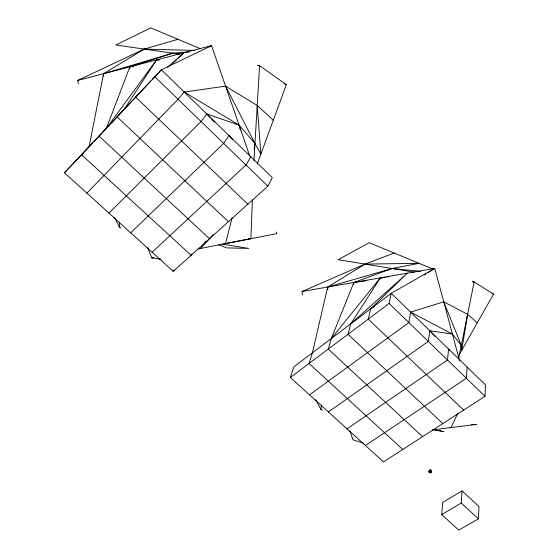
<?xml version="1.0" encoding="UTF-8"?>
<svg xmlns="http://www.w3.org/2000/svg" width="558" height="558" viewBox="0 0 558 558"><rect width="100%" height="100%" fill="white"/><g stroke="black" fill="none" stroke-linecap="round" stroke-linejoin="round"><path stroke-width="0.84" d="M129.805 68.606L129.833 66.869L172.785 53.184L188.967 51.936M218.659 244.648L226.513 247.878L248.715 248.429L222.565 244.146L250.891 238.678L252.397 199.785M485.014 396.278L485.495 384.922L391.242 293.285L293.94 366.766L290.362 377.48L383.534 461.912L485.014 396.278L389.1 303.475L391.242 293.285L434.766 268.405L459.639 360.984M478.429 518.849L478.973 506.504L462.045 490.887L442.773 502.381L441.678 514.595L458.788 530.1L478.429 518.849L461.229 503.072L462.045 490.887M353.723 284.238L353.8 282.501L392.093 268.517L419.1 263.341L365.058 264.094L302.017 291.513L302.422 294.966M253.925 160.85L259.589 65.656L257.887 65.37L259.589 65.656L286.317 84.69L257.287 163.906M467.179 367.115L466.383 378.254L365.406 445.486M431.494 472.187L431.634 470.931L430.358 469.766L428.956 470.638L428.809 471.894L430.085 473.058L431.494 472.187L430.225 471.015L430.358 469.766M322.461 410.214L320.906 409.453L321.408 405.129M309.516 394.834L408.854 322.587L410.639 312.145L443.743 301.815L467.604 314.321L461.71 350.312L461.313 345.402L452.405 334.061L429.765 330.734L428.314 341.419L328.404 411.95M254.127 149.418L254.483 146.88M254.72 145.185L254.957 143.49L225.578 86.141L184.259 92.042L178.058 99.254L86.874 193.096M458.718 358.201L474.16 281.95L472.438 281.664L474.16 281.95L493.537 294.164L459.143 354.846M442.815 423.571L347.99 334.291L350.759 323.856L407.326 273.183L370.721 308.783L368.259 319.092L463.635 410.102M225.502 243.609L232.1 217.78M366.725 280.618L353.8 282.501L331.319 338.539L328.264 349.071L422.545 436.684M210.31 237.324L209.508 238.726L98.975 136.012L106.362 128.403L129.833 66.869L133.285 66.409M449.434 427.519L451.171 427.54L457.637 413.492M460.58 346.964L461.313 345.402L443.743 301.815M267.896 186.191L272.297 177.639L161.367 69.785L64.463 172.792L173.238 271.355L267.896 186.191L154.678 76.641M250.8 156.735L245.966 164.973L152.125 252.223M191.959 253.841L191.122 255.264L81.468 154.671L89.064 146.838L103.558 73.698L144.222 49.076L177.981 39.304M173.238 271.355L174.11 269.912M350.759 323.856L380.34 277.877L385.425 277.242M228.417 221.714L116.992 116.81L124.162 109.431L156.575 59.922L159.169 59.769M106.362 128.403L156.575 59.922L159.183 59.971M206.111 241.056L200.531 248.45L213.435 234.437M225.578 86.141L257.224 105.434L260.865 154.148L254.957 143.49L239.082 125.118L206.788 113.944L201.054 121.511L108.95 213.1M331.319 338.539L380.34 277.877L382.063 277.87M83.261 153.011L64.463 172.792M84.425 151.776L92.642 143.022M93.835 141.746L100.991 134.122M102.784 132.211L109.919 124.608M111.105 123.339L142.485 89.901L135.552 97.029L247.871 204.207M143.078 89.273L150.744 81.098M152.515 79.215L161.367 69.785L211.538 45.63L249.824 156.121M130.698 232.805L223.688 143.413L228.961 135.51L232.351 139.479M124.162 109.431L126.673 107.045M172.506 63.563L176.9 59.392M178.155 58.199L183.805 52.843L167.665 67.316M290.362 377.48L389.1 303.475M347.034 428.837L447.488 359.973L448.604 349.057L449.622 350.403M209.362 47.032L211.538 45.63L77.743 80.408L78.287 83.826M370.721 308.783L374.404 306.461M424.457 274.906L425.928 273.978M428.139 272.583L434.766 268.405L302.017 291.513M428.809 471.894L430.225 471.015M441.678 514.595L461.229 503.072M77.743 80.408L144.222 49.076L194.707 50.415M394.185 253.025L365.058 264.094L327.699 287.042L312.382 352.837L309.062 363.467L402.792 449.455M153.45 257.468L151.79 257.908L147.528 247.689M153.457 257.587L151.79 257.908L161.116 259.303M197.992 248.945L276.698 233.669L276.147 232.03M387.113 277.026L388.807 276.81M432.757 429.841L476.671 424.359L471.503 424.61M248.303 238.733L250.891 238.678M449.448 427.393L451.171 427.54M420.62 271.334L392.093 268.517L327.699 287.042L327.811 289.644M179.55 54.154L115.834 44.996L150.751 27.9L200.357 48.679M179.683 54.21L172.785 53.184L103.558 73.698L103.767 76.3M414.189 272.137L338.183 259.693L369.229 242.695L433.531 269.319M432.715 429.611L443.854 431.62L432.841 429.479M363.565 443.191L352.977 439.795L349.894 430.825M491.94 293.501L493.537 294.164M283.931 83.693L286.317 84.69M114.404 217.348L119.454 227.232L121.023 227.95M410.639 312.145L452.405 334.061M184.259 92.042L239.082 125.118L240.352 130.181M467.604 314.321L477.299 322.803M257.224 105.434L273.315 120.172M206.788 113.944L210.317 117.738M211.496 119.007L214.432 122.167M429.765 330.734L434.933 336.481M315.619 399.598L320.906 409.453M429.583 470.826L430.155 472.04M119.349 222.077L119.454 227.232"/></g></svg>
